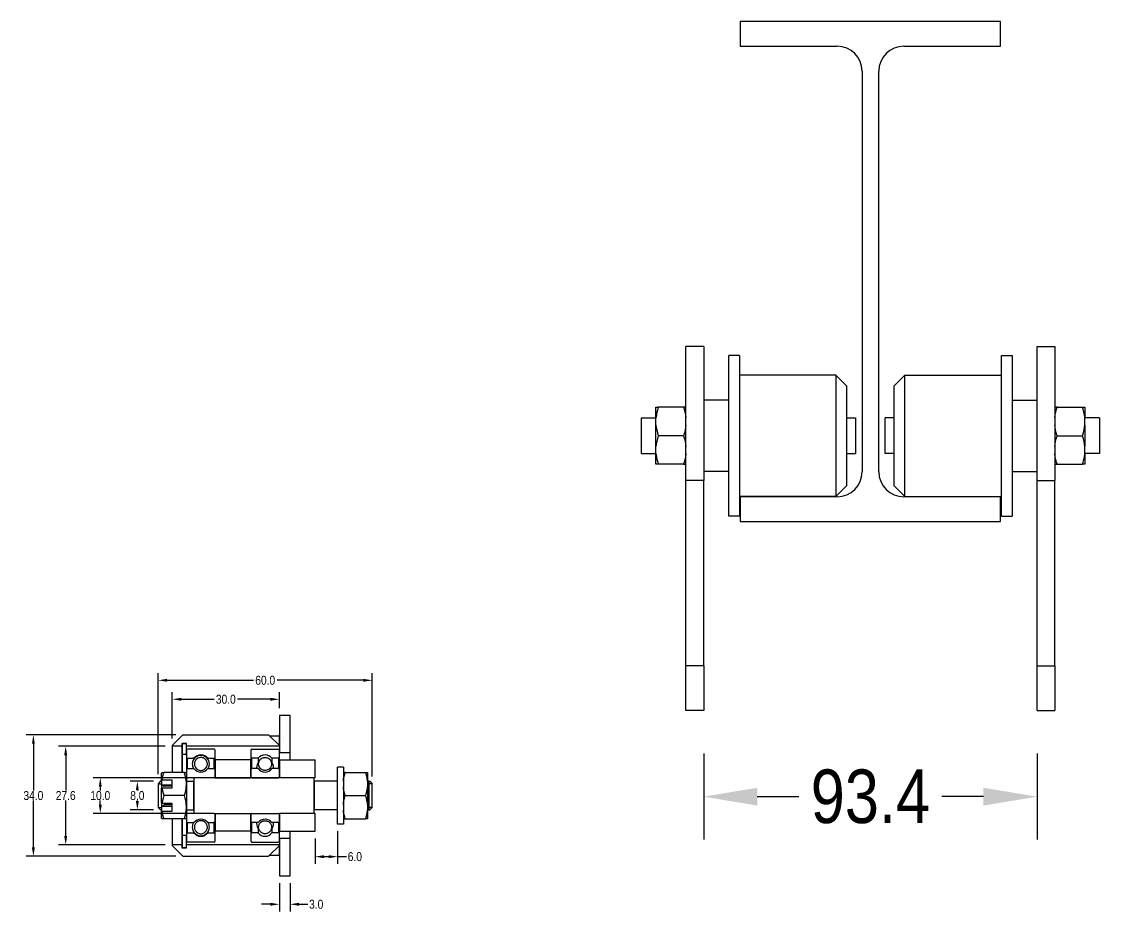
# Model space of a CAD drawing. Extents: x -982 to 1045, y -369 to 496.
# Drawn here: x 284.5 to 586.6, y -9.9 to 239.3 of the extents above; entities that cross this region are included whole.
import ezdxf

# ---------------------------------------------------------------- set-up
doc = ezdxf.new("R2010")
doc.units = 0
doc.layers.get('0').update_dxf_attribs({"linetype": 'CONTINUOUS'})
doc.layers.get('Defpoints').update_dxf_attribs({"linetype": 'CONTINUOUS'})
doc.layers.add('DIMENSION', color=88, linetype='CONTINUOUS')
doc.styles.get("Standard").update_dxf_attribs({"font": 'DejaVuSansCondensed.ttf'})
doc.dimstyles.get("Standard").update_dxf_attribs({"dimscale": 10, "dimtxt": 2.5, "dimasz": 2.5, "dimexe": 2, "dimexo": 2, "dimgap": 0.09, "dimtad": 0, "dimtih": 1, "dimtoh": 1, "dimdec": 1, "dimzin": 0, "dimdsep": 46, "dimtxsty": 'Standard', "dimcen": 1, "dimadec": 0, "dimazin": 0, "dimtfac": 1, "dimtdec": 4, "dimtofl": 0, "dimtmove": 0, "dimatfit": 3, "dimfxl": 1, "dimtolj": 1, "dimtzin": 0, "dimarcsym": 0})

# ---------------------------------------------------------------- blocks, each defined once
blk = doc.blocks.new('*D13')
at = {"layer": 'Defpoints', "color": 0}
for p in [(475.68, 46.31), (569.07, 46.31), (569.07, 22.2)]:
    blk.add_point(p, dxfattribs=at)
at = {"layer": 'DIMENSION', "color": 0, "lineweight": -2}
for p, q in [((475.68, 34.31), (475.68, 10.2)), ((569.07, 34.31), (569.07, 10.2)), ((490.68, 22.2), (502.31, 22.2)), ((554.07, 22.2), (542.44, 22.2))]:
    blk.add_line(p, q, dxfattribs=at)
at = {"layer": 'DIMENSION', "color": 0}
for points in [[(490.68, 24.7), (490.68, 19.7), (475.68, 22.2)], [(554.07, 19.7), (554.07, 24.7), (569.07, 22.2)]]:
    blk.add_solid(points, dxfattribs=at)
at = {"layer": 'DIMENSION', "color": 0, "insert": (522.38, 22.2), "char_height": 15, "attachment_point": 5}
blk.add_mtext('\\A1;93.4', dxfattribs=at)
blk = doc.blocks.new('*D17')
at = {"layer": 'Defpoints', "color": 0}
for p in [(382.79, 54.78), (322.79, 26.5), (382.79, 25.82)]:
    blk.add_point(p, dxfattribs=at)
at = {"layer": 'DIMENSION', "color": 0, "lineweight": -2}
for p, q in [((322.79, 28.5), (322.79, 56.78)), ((325.29, 54.78), (349.48, 54.78)), ((380.29, 54.78), (356.11, 54.78)), ((382.79, 27.82), (382.79, 56.78))]:
    blk.add_line(p, q, dxfattribs=at)
at = {"layer": 'DIMENSION', "color": 0}
for points in [[(325.29, 55.2), (325.29, 54.37), (322.79, 54.78)], [(380.29, 54.37), (380.29, 55.2), (382.79, 54.78)]]:
    blk.add_solid(points, dxfattribs=at)
at = {"layer": 'DIMENSION', "color": 0, "insert": (352.79, 54.78), "char_height": 2.5, "attachment_point": 5}
blk.add_mtext('\\A1;60.0', dxfattribs=at)
blk = doc.blocks.new('*D18')
at = {"layer": 'Defpoints', "color": 0}
for p in [(366.75, 12.5), (373.08, 14.5), (373.08, 5.4)]:
    blk.add_point(p, dxfattribs=at)
at = {"layer": 'DIMENSION', "color": 0, "lineweight": -2}
for p, q in [((373.08, 12.5), (373.08, 3.4)), ((366.75, 10.5), (366.75, 3.4)), ((369.25, 5.4), (370.58, 5.4)), ((373.08, 5.4), (375.58, 5.4))]:
    blk.add_line(p, q, dxfattribs=at)
at = {"layer": 'DIMENSION', "color": 0}
for points in [[(369.25, 5.81), (369.25, 4.98), (366.75, 5.4)], [(370.58, 4.98), (370.58, 5.81), (373.08, 5.4)]]:
    blk.add_solid(points, dxfattribs=at)
at = {"layer": 'DIMENSION', "color": 0, "insert": (377.91, 5.4), "char_height": 2.5, "attachment_point": 5}
blk.add_mtext('\\A1;6.0', dxfattribs=at)
blk = doc.blocks.new('*D19')
at = {"layer": 'Defpoints', "color": 0}
for p in [(323.47, 26.5), (316.96, 18.5), (323.47, 18.5)]:
    blk.add_point(p, dxfattribs=at)
at = {"layer": 'DIMENSION', "color": 0, "lineweight": -2}
for p, q in [((321.47, 26.5), (314.96, 26.5)), ((316.96, 24), (316.96, 23.89)), ((321.47, 18.5), (314.96, 18.5)), ((316.96, 21), (316.96, 21.11))]:
    blk.add_line(p, q, dxfattribs=at)
at = {"layer": 'DIMENSION', "color": 0}
for points in [[(317.37, 24), (316.54, 24), (316.96, 26.5)], [(316.54, 21), (317.37, 21), (316.96, 18.5)]]:
    blk.add_solid(points, dxfattribs=at)
at = {"layer": 'DIMENSION', "color": 0, "insert": (316.96, 22.5), "char_height": 2.5, "attachment_point": 5}
blk.add_mtext('\\A1;8.0', dxfattribs=at)
blk = doc.blocks.new('*D20')
at = {"layer": 'Defpoints', "color": 0}
for p in [(332.79, 27.5), (306.57, 17.5), (332.79, 17.5)]:
    blk.add_point(p, dxfattribs=at)
at = {"layer": 'DIMENSION', "color": 0, "lineweight": -2}
for p, q in [((330.79, 27.5), (304.57, 27.5)), ((306.57, 25), (306.57, 23.89)), ((306.57, 20), (306.57, 21.11)), ((330.79, 17.5), (304.57, 17.5))]:
    blk.add_line(p, q, dxfattribs=at)
at = {"layer": 'DIMENSION', "color": 0}
for points in [[(306.99, 25), (306.16, 25), (306.57, 27.5)], [(306.16, 20), (306.99, 20), (306.57, 17.5)]]:
    blk.add_solid(points, dxfattribs=at)
at = {"layer": 'DIMENSION', "color": 0, "insert": (306.57, 22.5), "char_height": 2.5, "attachment_point": 5}
blk.add_mtext('\\A1;10.0', dxfattribs=at)
blk = doc.blocks.new('*D22')
at = {"layer": 'Defpoints', "color": 0}
for p in [(326.75, 36.3), (296.88, 8.7), (326.75, 8.7)]:
    blk.add_point(p, dxfattribs=at)
at = {"layer": 'DIMENSION', "color": 0, "lineweight": -2}
for p, q in [((324.75, 36.3), (294.88, 36.3)), ((296.88, 33.8), (296.88, 23.89)), ((296.88, 11.2), (296.88, 21.11)), ((324.75, 8.7), (294.88, 8.7))]:
    blk.add_line(p, q, dxfattribs=at)
at = {"layer": 'DIMENSION', "color": 0}
for points in [[(297.3, 33.8), (296.46, 33.8), (296.88, 36.3)], [(296.46, 11.2), (297.3, 11.2), (296.88, 8.7)]]:
    blk.add_solid(points, dxfattribs=at)
at = {"layer": 'DIMENSION', "color": 0, "insert": (296.88, 22.5), "char_height": 2.5, "attachment_point": 5}
blk.add_mtext('\\A1;27.6', dxfattribs=at)
blk = doc.blocks.new('*D23')
at = {"layer": 'Defpoints', "color": 0}
for p in [(329.75, 39.5), (287.82, 5.5), (329.75, 5.5)]:
    blk.add_point(p, dxfattribs=at)
at = {"layer": 'DIMENSION', "color": 0, "lineweight": -2}
for p, q in [((327.75, 39.5), (285.82, 39.5)), ((287.82, 37), (287.82, 23.89)), ((287.82, 8), (287.82, 21.11)), ((327.75, 5.5), (285.82, 5.5))]:
    blk.add_line(p, q, dxfattribs=at)
at = {"layer": 'DIMENSION', "color": 0}
for points in [[(288.24, 37), (287.41, 37), (287.82, 39.5)], [(287.41, 8), (288.24, 8), (287.82, 5.5)]]:
    blk.add_solid(points, dxfattribs=at)
at = {"layer": 'DIMENSION', "color": 0, "insert": (287.82, 22.5), "char_height": 2.5, "attachment_point": 5}
blk.add_mtext('\\A1;34.0', dxfattribs=at)
blk = doc.blocks.new('*D24')
at = {"layer": 'Defpoints', "color": 0}
for p in [(356.75, 49.47), (356.75, 45), (326.75, 36.5)]:
    blk.add_point(p, dxfattribs=at)
at = {"layer": 'DIMENSION', "color": 0, "lineweight": -2}
for p, q in [((326.75, 38.5), (326.75, 51.47)), ((356.75, 47), (356.75, 51.47)), ((329.25, 49.47), (338.44, 49.47)), ((354.25, 49.47), (345.06, 49.47))]:
    blk.add_line(p, q, dxfattribs=at)
at = {"layer": 'DIMENSION', "color": 0}
for points in [[(329.25, 49.89), (329.25, 49.06), (326.75, 49.47)], [(354.25, 49.06), (354.25, 49.89), (356.75, 49.47)]]:
    blk.add_solid(points, dxfattribs=at)
at = {"layer": 'DIMENSION', "color": 0, "insert": (341.75, 49.47), "char_height": 2.5, "attachment_point": 5}
blk.add_mtext('\\A1;30.0', dxfattribs=at)
blk = doc.blocks.new('*D25')
at = {"layer": 'Defpoints', "color": 0}
for p in [(356.75, 0), (359.75, 0), (359.75, -7.94)]:
    blk.add_point(p, dxfattribs=at)
at = {"layer": 'DIMENSION', "color": 0, "lineweight": -2}
for p, q in [((356.75, -2), (356.75, -9.94)), ((359.75, -2), (359.75, -9.94)), ((354.25, -7.94), (351.75, -7.94)), ((362.25, -7.94), (364.75, -7.94))]:
    blk.add_line(p, q, dxfattribs=at)
at = {"layer": 'DIMENSION', "color": 0}
for points in [[(354.25, -8.36), (354.25, -7.52), (356.75, -7.94)], [(362.25, -7.52), (362.25, -8.36), (359.75, -7.94)]]:
    blk.add_solid(points, dxfattribs=at)
at = {"layer": 'DIMENSION', "color": 0, "insert": (367.08, -7.94), "char_height": 2.5, "attachment_point": 5}
blk.add_mtext('\\A1;3.0', dxfattribs=at)

msp = doc.modelspace()

# ---------------------------------------------------------------- linework, layer by layer
at = {"color": 1}
for p, q in [((485.88, 239.27), (485.88, 232.37)), ((558.88, 239.27), (485.88, 239.27)), ((558.88, 232.37), (558.88, 239.27)), ((485.88, 232.37), (513.03, 232.37)), ((531.73, 232.37), (558.88, 232.37)), ((520.03, 225.37), (520.03, 113.17)), ((524.73, 113.17), (524.73, 225.37)), ((470.68, 110.77), (470.68, 148.27)), ((475.68, 148.27), (470.68, 148.27)), ((475.68, 148.27), (475.68, 110.77)), ((569.07, 110.77), (569.07, 148.27)), ((569.07, 148.27), (574.07, 148.27)), ((574.07, 148.27), (574.07, 110.77)), ((482.68, 100.77), (482.68, 145.77)), ((485.68, 145.77), (482.68, 145.77)), ((485.68, 145.77), (485.68, 100.77)), ((559.07, 100.77), (559.07, 145.77)), ((559.07, 145.77), (562.07, 145.77)), ((562.07, 145.77), (562.07, 100.77)), ((512.68, 140.27), (485.68, 140.27)), ((512.68, 140.27), (512.68, 106.27)), ((512.68, 140.27), (515.68, 137.27)), ((532.07, 140.27), (529.07, 137.27)), ((532.07, 106.27), (532.07, 140.27)), ((532.07, 140.27), (559.07, 140.27)), ((515.68, 137.27), (515.68, 109.27)), ((529.07, 109.27), (529.07, 137.27)), ((482.68, 133.27), (475.68, 133.27)), ((562.07, 133.27), (569.07, 133.27)), ((462.28, 131.27), (462.95, 131.27)), ((462.28, 128.25), (462.28, 131.27)), ((462.77, 130.68), (462.55, 129.87)), ((462.95, 131.27), (462.77, 130.68)), ((470.01, 131.27), (462.95, 131.27)), ((470.68, 131.27), (470.01, 131.27)), ((470.01, 131.27), (470.2, 130.68)), ((470.2, 130.68), (470.41, 129.87)), ((574.74, 131.27), (574.07, 131.27)), ((574.34, 129.87), (574.56, 130.68)), ((574.56, 130.68), (574.74, 131.27)), ((574.74, 131.27), (581.8, 131.27)), ((581.8, 131.27), (582.47, 131.27)), ((581.99, 130.68), (581.8, 131.27)), ((582.2, 129.87), (581.99, 130.68)), ((582.47, 131.27), (582.47, 128.25)), ((458.19, 118.27), (458.19, 128.27)), ((458.19, 128.27), (462.28, 128.27)), ((462.3, 128.41), (462.28, 128.25)), ((462.28, 126.28), (462.28, 128.25)), ((462.4, 129.12), (462.3, 128.41)), ((462.55, 129.87), (462.4, 129.12)), ((470.41, 129.87), (470.56, 129.12)), ((470.56, 129.12), (470.66, 128.41)), ((470.66, 128.41), (470.68, 128.25)), ((515.68, 128.27), (518.19, 128.27)), ((518.19, 128.27), (518.19, 118.27)), ((526.56, 118.27), (526.56, 128.27)), ((529.07, 128.27), (526.56, 128.27)), ((574.07, 128.25), (574.09, 128.41)), ((574.09, 128.41), (574.19, 129.12)), ((574.19, 129.12), (574.34, 129.87)), ((582.35, 129.12), (582.2, 129.87)), ((582.46, 128.41), (582.35, 129.12)), ((582.47, 128.25), (582.46, 128.41)), ((586.56, 128.27), (582.47, 128.27)), ((582.47, 126.28), (582.47, 128.25)), ((586.56, 128.27), (586.56, 118.27)), ((462.28, 120.25), (462.28, 126.28)), ((462.28, 126.28), (462.36, 125.65)), ((462.36, 125.65), (462.49, 124.92)), ((462.49, 124.92), (462.69, 124.13)), ((462.69, 124.13), (462.95, 123.27)), ((470.27, 124.13), (470.01, 123.27)), ((470.47, 124.92), (470.27, 124.13)), ((470.6, 125.65), (470.47, 124.92)), ((470.68, 126.28), (470.6, 125.65)), ((574.15, 125.65), (574.07, 126.28)), ((574.28, 124.92), (574.15, 125.65)), ((574.48, 124.13), (574.28, 124.92)), ((574.74, 123.27), (574.48, 124.13)), ((581.8, 123.27), (582.07, 124.13)), ((582.07, 124.13), (582.26, 124.92)), ((582.26, 124.92), (582.39, 125.65)), ((582.39, 125.65), (582.47, 126.28)), ((582.47, 126.28), (582.47, 120.25)), ((462.36, 120.88), (462.28, 120.25)), ((462.49, 121.62), (462.36, 120.88)), ((462.69, 122.41), (462.49, 121.62)), ((462.95, 123.27), (462.69, 122.41)), ((462.95, 123.27), (462.95, 123.27)), ((470.01, 123.27), (462.95, 123.27)), ((470.01, 123.27), (470.01, 123.27)), ((470.01, 123.27), (470.27, 122.41)), ((470.27, 122.41), (470.47, 121.62)), ((470.47, 121.62), (470.6, 120.88)), ((470.6, 120.88), (470.68, 120.25)), ((574.07, 120.25), (574.15, 120.88)), ((574.15, 120.88), (574.28, 121.62)), ((574.28, 121.62), (574.48, 122.41)), ((574.48, 122.41), (574.74, 123.27)), ((574.74, 123.27), (574.74, 123.27)), ((574.74, 123.27), (581.8, 123.27)), ((581.8, 123.27), (581.8, 123.27)), ((582.07, 122.41), (581.8, 123.27)), ((582.26, 121.62), (582.07, 122.41)), ((582.39, 120.88), (582.26, 121.62)), ((582.47, 120.25), (582.39, 120.88)), ((458.19, 118.27), (462.28, 118.27)), ((462.28, 118.28), (462.28, 120.25)), ((462.28, 115.27), (462.28, 118.28)), ((462.28, 118.28), (462.3, 118.12)), ((462.3, 118.12), (462.4, 117.41)), ((470.66, 118.12), (470.56, 117.41)), ((470.68, 118.28), (470.66, 118.12)), ((515.68, 118.27), (518.19, 118.27)), ((529.07, 118.27), (526.56, 118.27)), ((574.09, 118.12), (574.07, 118.28)), ((574.19, 117.41), (574.09, 118.12)), ((582.35, 117.41), (582.46, 118.12)), ((582.46, 118.12), (582.47, 118.28)), ((582.47, 118.28), (582.47, 120.25)), ((582.47, 118.28), (582.47, 115.27)), ((586.56, 118.27), (582.47, 118.27)), ((462.95, 115.27), (462.28, 115.27)), ((462.4, 117.41), (462.55, 116.66)), ((462.55, 116.66), (462.77, 115.85)), ((462.77, 115.85), (462.95, 115.27)), ((470.01, 115.27), (462.95, 115.27)), ((470.01, 115.27), (462.95, 115.27)), ((470.01, 115.27), (462.95, 115.27)), ((470.01, 115.27), (462.95, 115.27)), ((470.2, 115.85), (470.01, 115.27)), ((470.01, 115.27), (470.68, 115.27)), ((470.41, 116.66), (470.2, 115.85)), ((470.56, 117.41), (470.41, 116.66)), ((574.07, 115.27), (574.74, 115.27)), ((574.34, 116.66), (574.19, 117.41)), ((574.56, 115.85), (574.34, 116.66)), ((574.74, 115.27), (574.56, 115.85)), ((574.74, 115.27), (581.8, 115.27)), ((574.74, 115.27), (581.8, 115.27)), ((574.74, 115.27), (581.8, 115.27)), ((574.74, 115.27), (581.8, 115.27)), ((581.8, 115.27), (581.99, 115.85)), ((582.47, 115.27), (581.8, 115.27)), ((581.99, 115.85), (582.2, 116.66)), ((582.2, 116.66), (582.35, 117.41)), ((482.68, 113.27), (475.68, 113.27)), ((562.07, 113.27), (569.07, 113.27)), ((470.68, 58.81), (470.68, 110.77)), ((475.68, 110.77), (470.68, 110.77)), ((475.68, 58.81), (475.68, 110.77)), ((512.68, 106.27), (515.68, 109.27)), ((532.07, 106.27), (529.07, 109.27)), ((569.07, 58.81), (569.07, 110.77)), ((569.07, 110.77), (574.07, 110.77)), ((574.07, 58.81), (574.07, 110.77)), ((512.68, 106.27), (485.68, 106.27)), ((485.88, 106.17), (485.88, 99.27)), ((513.03, 106.17), (485.88, 106.17)), ((558.88, 106.17), (531.73, 106.17)), ((532.07, 106.27), (559.07, 106.27)), ((558.88, 99.27), (558.88, 106.17)), ((485.68, 100.77), (482.68, 100.77)), ((559.07, 100.77), (562.07, 100.77)), ((485.88, 99.27), (558.88, 99.27)), ((470.68, 46.31), (470.68, 58.81)), ((475.68, 58.81), (470.68, 58.81)), ((475.68, 58.81), (475.68, 46.31)), ((569.07, 46.31), (569.07, 58.81)), ((569.07, 58.81), (574.07, 58.81)), ((574.07, 58.81), (574.07, 46.31)), ((475.68, 46.31), (470.68, 46.31)), ((569.07, 46.31), (574.07, 46.31)), ((356.75, 45), (359.75, 45)), ((356.75, 45), (356.75, 34.5)), ((356.75, 45), (359.75, 45)), ((356.75, 45), (359.75, 45)), ((356.75, 45), (356.75, 34.5)), ((356.75, 45), (359.75, 45)), ((359.75, 34.5), (359.75, 45)), ((359.75, 34.5), (359.75, 45)), ((329.75, 39.5), (326.75, 36.5)), ((329.75, 39.5), (326.75, 36.5)), ((329.75, 39.5), (353.75, 39.5)), ((329.75, 39.5), (353.75, 39.5)), ((353.75, 39.5), (356.75, 36.5)), ((353.75, 39.5), (356.75, 36.5)), ((356.75, 36.3), (356.75, 39.5)), ((326.75, 36.5), (326.75, 36.3)), ((326.75, 36.3), (326.75, 29)), ((329.45, 36.3), (326.75, 36.3)), ((329.45, 37.1), (330.75, 37.1)), ((329.45, 37.1), (329.45, 36.3)), ((329.45, 36.3), (329.45, 29)), ((330.75, 37.1), (329.55, 37.1)), ((330.75, 37.1), (329.55, 37.1)), ((329.55, 37.1), (329.55, 34)), ((330.75, 34), (330.75, 37.1)), ((330.75, 36.3), (330.75, 37.1)), ((356.75, 36.3), (330.75, 36.3)), ((354.05, 39.2), (356.75, 39.2)), ((329.55, 34), (329.55, 29)), ((330.75, 34), (329.55, 34)), ((330.75, 35.2), (330.75, 33.17)), ((338.45, 35.5), (331.05, 35.5)), ((338.45, 35.5), (331.05, 35.5)), ((338.75, 33.17), (338.75, 35.2)), ((348.75, 35.2), (348.75, 33.17)), ((349.05, 35.5), (356.45, 35.5)), ((349.05, 35.5), (356.45, 35.5)), ((356.75, 33.17), (356.75, 35.2)), ((359.75, 34.5), (356.75, 34.5)), ((359.75, 34.5), (356.75, 34.5)), ((359.75, 32.5), (359.75, 34.5)), ((359.75, 32.5), (359.75, 34.5)), ((330.75, 33.17), (330.75, 29.83)), ((330.75, 33.17), (330.98, 32.94)), ((330.98, 32.94), (332.83, 32.94)), ((330.98, 30.06), (330.98, 32.94)), ((332.83, 32.8), (332.83, 32.94)), ((332.83, 32.74), (332.83, 32.74)), ((332.94, 31.52), (332.93, 31.36)), ((332.93, 31.36), (332.94, 31.21)), ((332.96, 31.67), (332.94, 31.52)), ((332.94, 31.21), (332.96, 31.05)), ((332.99, 31.84), (332.96, 31.67)), ((332.96, 31.05), (332.99, 30.89)), ((333.05, 32.01), (332.99, 31.84)), ((332.99, 30.89), (333.05, 30.72)), ((333.06, 32.02), (333.05, 32.01)), ((333.05, 30.72), (333.06, 30.7)), ((333.13, 32.2), (333.06, 32.02)), ((333.06, 30.7), (333.13, 30.53)), ((333.23, 32.36), (333.13, 32.2)), ((333.13, 30.53), (333.23, 30.36)), ((333.26, 32.41), (333.23, 32.36)), ((333.23, 30.36), (333.26, 30.32)), ((333.42, 32.6), (333.26, 32.41)), ((333.26, 30.32), (333.42, 30.12)), ((333.46, 32.65), (333.42, 32.6)), ((333.47, 32.66), (333.46, 32.65)), ((333.6, 32.78), (333.47, 32.66)), ((333.62, 32.79), (333.6, 32.78)), ((333.82, 32.93), (333.62, 32.79)), ((333.83, 32.94), (333.82, 32.93)), ((334.06, 33.05), (333.83, 32.94)), ((334.23, 33.11), (334.06, 33.05)), ((334.06, 33.05), (334.06, 33.05)), ((334.28, 33.12), (334.23, 33.11)), ((334.52, 33.17), (334.28, 33.12)), ((334.75, 33.18), (334.52, 33.17)), ((334.99, 33.17), (334.75, 33.18)), ((335.22, 33.12), (334.99, 33.17)), ((335.28, 33.11), (335.22, 33.12)), ((335.44, 33.05), (335.28, 33.11)), ((335.45, 33.05), (335.44, 33.05)), ((335.67, 32.94), (335.45, 33.05)), ((335.69, 32.93), (335.67, 32.94)), ((335.88, 32.79), (335.69, 32.93)), ((335.9, 32.78), (335.88, 32.79)), ((336.04, 32.66), (335.9, 32.78)), ((336.05, 32.65), (336.04, 32.66)), ((336.09, 32.6), (336.05, 32.65)), ((336.25, 32.41), (336.09, 32.6)), ((336.09, 30.12), (336.25, 30.32)), ((336.28, 32.36), (336.25, 32.41)), ((336.25, 30.32), (336.28, 30.36)), ((336.37, 32.2), (336.28, 32.36)), ((336.28, 30.36), (336.37, 30.53)), ((336.45, 32.02), (336.37, 32.2)), ((336.37, 30.53), (336.45, 30.7)), ((336.46, 32.01), (336.45, 32.02)), ((336.45, 30.7), (336.46, 30.72)), ((336.51, 31.84), (336.46, 32.01)), ((336.46, 30.72), (336.51, 30.89)), ((336.55, 31.67), (336.51, 31.84)), ((336.51, 30.89), (336.55, 31.05)), ((336.57, 31.52), (336.55, 31.67)), ((336.55, 31.05), (336.57, 31.21)), ((336.57, 31.36), (336.57, 31.52)), ((336.57, 31.21), (336.57, 31.36)), ((336.67, 32.94), (338.53, 32.94)), ((336.67, 32.8), (336.67, 32.94)), ((338.53, 32.94), (338.75, 33.17)), ((338.53, 30.06), (338.53, 32.94)), ((338.75, 32.5), (338.75, 33.17)), ((338.75, 32.5), (338.75, 27.5)), ((348.75, 32.5), (338.75, 32.5)), ((348.75, 32.5), (338.75, 32.5)), ((348.75, 33.17), (348.75, 32.5)), ((348.98, 32.94), (348.75, 33.17)), ((348.75, 27.5), (348.75, 32.5)), ((350.83, 32.94), (348.98, 32.94)), ((348.98, 32.94), (348.98, 30.06)), ((350.83, 32.94), (350.83, 31.73)), ((350.93, 31.36), (350.94, 31.52)), ((350.94, 31.21), (350.93, 31.36)), ((350.94, 31.52), (350.96, 31.67)), ((350.96, 31.05), (350.94, 31.21)), ((350.96, 31.67), (350.99, 31.84)), ((350.99, 30.89), (350.96, 31.05)), ((350.99, 31.84), (351.05, 32.01)), ((351.05, 30.72), (350.99, 30.89)), ((351.05, 32.01), (351.06, 32.02)), ((351.06, 30.7), (351.05, 30.72)), ((351.06, 32.02), (351.13, 32.2)), ((351.13, 30.53), (351.06, 30.7)), ((351.13, 32.2), (351.23, 32.36)), ((351.23, 30.36), (351.13, 30.53)), ((351.23, 32.36), (351.26, 32.41)), ((351.26, 30.32), (351.23, 30.36)), ((351.26, 32.41), (351.42, 32.6)), ((351.42, 30.12), (351.26, 30.32)), ((351.42, 32.6), (351.46, 32.65)), ((351.46, 32.65), (351.47, 32.66)), ((351.47, 32.66), (351.6, 32.78)), ((351.6, 32.78), (351.62, 32.79)), ((351.62, 32.79), (351.82, 32.93)), ((351.82, 32.93), (351.83, 32.94)), ((351.83, 32.94), (352.06, 33.05)), ((352.06, 33.05), (352.23, 33.11)), ((352.06, 33.05), (352.06, 33.05)), ((352.23, 33.11), (352.28, 33.12)), ((352.28, 33.12), (352.52, 33.17)), ((352.52, 33.17), (352.75, 33.18)), ((352.75, 33.18), (352.99, 33.17)), ((352.99, 33.17), (353.22, 33.12)), ((353.22, 33.12), (353.28, 33.11)), ((353.28, 33.11), (353.44, 33.05)), ((353.44, 33.05), (353.45, 33.05)), ((353.45, 33.05), (353.67, 32.94)), ((353.67, 32.94), (353.69, 32.93)), ((353.69, 32.93), (353.88, 32.79)), ((353.88, 32.79), (353.9, 32.78)), ((353.9, 32.78), (354.04, 32.66)), ((354.04, 32.66), (354.05, 32.65)), ((354.05, 32.65), (354.09, 32.6)), ((354.09, 32.6), (354.25, 32.41)), ((354.25, 30.32), (354.09, 30.12)), ((354.25, 32.41), (354.28, 32.36)), ((354.28, 30.36), (354.25, 30.32)), ((354.28, 32.36), (354.37, 32.2)), ((354.37, 30.53), (354.28, 30.36)), ((354.37, 32.2), (354.45, 32.02)), ((354.45, 30.7), (354.37, 30.53)), ((354.45, 32.02), (354.46, 32.01)), ((354.46, 30.72), (354.45, 30.7)), ((354.46, 32.01), (354.51, 31.84)), ((354.51, 30.89), (354.46, 30.72)), ((354.51, 31.84), (354.55, 31.67)), ((354.55, 31.05), (354.51, 30.89)), ((354.55, 31.67), (354.57, 31.52)), ((354.57, 31.21), (354.55, 31.05)), ((354.57, 31.52), (354.57, 31.36)), ((354.57, 31.36), (354.57, 31.21)), ((354.67, 32.94), (354.67, 31.73)), ((356.53, 32.94), (354.67, 32.94)), ((356.75, 33.17), (356.53, 32.94)), ((356.53, 32.94), (356.53, 30.06)), ((356.75, 32.5), (356.75, 33.17)), ((356.75, 32.5), (356.75, 27.5)), ((356.75, 32.5), (366.75, 32.5)), ((356.75, 32.5), (366.75, 32.5)), ((366.75, 27.5), (366.75, 32.5)), ((373.08, 14.5), (373.08, 30.5)), ((374.68, 30.5), (373.08, 30.5)), ((374.68, 30.5), (374.68, 14.5)), ((323.81, 28.91), (323.75, 28.81)), ((323.75, 26.74), (323.75, 28.81)), ((323.86, 29), (323.81, 28.91)), ((323.86, 29), (324.37, 29)), ((323.92, 27.26), (323.86, 26.83)), ((324.05, 27.87), (323.92, 27.26)), ((324.22, 28.52), (324.05, 27.87)), ((324.37, 29), (324.22, 28.52)), ((330.14, 29), (324.37, 29)), ((330.14, 29), (330.72, 29)), ((330.29, 28.52), (330.14, 29)), ((330.46, 27.87), (330.29, 28.52)), ((330.58, 27.26), (330.46, 27.87)), ((330.67, 26.68), (330.58, 27.26)), ((330.72, 29), (330.75, 28.93)), ((330.75, 29.83), (330.98, 30.06)), ((330.75, 29.83), (330.98, 30.06)), ((330.75, 29.83), (330.75, 27.8)), ((330.75, 28.93), (330.75, 16.07)), ((330.98, 30.06), (332.83, 30.06)), ((330.98, 30.06), (332.83, 30.06)), ((338.45, 27.5), (331.05, 27.5)), ((366.75, 27.5), (332.79, 27.5)), ((366.75, 27.5), (332.79, 27.5)), ((332.79, 27.5), (332.79, 17.5)), ((333.42, 30.12), (333.46, 30.08)), ((333.46, 30.08), (333.47, 30.07)), ((333.47, 30.07), (333.6, 29.95)), ((333.6, 29.95), (333.62, 29.94)), ((333.62, 29.94), (333.82, 29.8)), ((333.82, 29.8), (333.83, 29.79)), ((333.83, 29.79), (334.06, 29.68)), ((334.06, 29.68), (334.06, 29.68)), ((334.06, 29.68), (334.23, 29.62)), ((334.23, 29.62), (334.28, 29.6)), ((334.28, 29.6), (334.52, 29.56)), ((334.52, 29.56), (334.75, 29.54)), ((334.75, 29.54), (334.99, 29.56)), ((334.99, 29.56), (335.22, 29.6)), ((335.22, 29.6), (335.28, 29.62)), ((335.28, 29.62), (335.44, 29.68)), ((335.44, 29.68), (335.45, 29.68)), ((335.45, 29.68), (335.67, 29.79)), ((335.67, 29.79), (335.69, 29.8)), ((335.69, 29.8), (335.88, 29.94)), ((335.88, 29.94), (335.9, 29.95)), ((335.9, 29.95), (336.04, 30.07)), ((336.04, 30.07), (336.05, 30.08)), ((336.05, 30.08), (336.09, 30.12)), ((336.67, 30.06), (338.53, 30.06)), ((336.67, 30.06), (338.53, 30.06)), ((338.53, 30.06), (338.75, 29.83)), ((338.53, 30.06), (338.75, 29.83)), ((338.75, 27.8), (338.75, 29.83)), ((338.75, 27.5), (348.75, 27.5)), ((348.98, 30.06), (348.75, 29.83)), ((348.98, 30.06), (348.75, 29.83)), ((348.75, 29.83), (348.75, 27.8)), ((350.83, 30.06), (348.98, 30.06)), ((350.83, 30.06), (348.98, 30.06)), ((349.05, 27.5), (356.45, 27.5)), ((351.46, 30.08), (351.42, 30.12)), ((351.47, 30.07), (351.46, 30.08)), ((351.6, 29.95), (351.47, 30.07)), ((351.62, 29.94), (351.6, 29.95)), ((351.82, 29.8), (351.62, 29.94)), ((351.83, 29.79), (351.82, 29.8)), ((352.06, 29.68), (351.83, 29.79)), ((352.23, 29.62), (352.06, 29.68)), ((352.06, 29.68), (352.06, 29.68)), ((352.28, 29.6), (352.23, 29.62)), ((352.52, 29.56), (352.28, 29.6)), ((352.75, 29.54), (352.52, 29.56)), ((352.99, 29.56), (352.75, 29.54)), ((353.22, 29.6), (352.99, 29.56)), ((353.28, 29.62), (353.22, 29.6)), ((353.44, 29.68), (353.28, 29.62)), ((353.45, 29.68), (353.44, 29.68)), ((353.67, 29.79), (353.45, 29.68)), ((353.69, 29.8), (353.67, 29.79)), ((353.88, 29.94), (353.69, 29.8)), ((353.9, 29.95), (353.88, 29.94)), ((354.04, 30.07), (353.9, 29.95)), ((354.05, 30.08), (354.04, 30.07)), ((354.09, 30.12), (354.05, 30.08)), ((356.53, 30.06), (354.67, 30.06)), ((356.53, 30.06), (354.67, 30.06)), ((356.75, 29.83), (356.53, 30.06)), ((356.75, 29.83), (356.53, 30.06)), ((356.75, 27.8), (356.75, 29.83)), ((366.75, 27.5), (356.75, 27.5)), ((366.48, 17.5), (366.48, 27.5)), ((375.22, 29), (374.68, 29)), ((374.69, 26.68), (374.77, 27.26)), ((374.77, 27.26), (374.89, 27.87)), ((374.89, 27.87), (375.07, 28.53)), ((375.07, 28.53), (375.22, 29)), ((375.22, 29), (380.93, 29)), ((380.93, 29), (381.48, 29)), ((381.08, 28.53), (380.93, 29)), ((381.26, 27.87), (381.08, 28.53)), ((381.38, 27.26), (381.26, 27.87)), ((381.46, 26.68), (381.38, 27.26)), ((381.48, 29), (381.48, 26.55)), ((323.47, 26.5), (322.79, 25.82)), ((322.79, 25.82), (322.79, 19.18)), ((323.75, 26.5), (323.47, 26.5)), ((323.75, 26.74), (323.81, 26.78)), ((323.75, 26.74), (323.75, 25.48)), ((323.75, 25.48), (324.39, 25.14)), ((323.81, 24.62), (323.75, 24.57)), ((323.75, 20.43), (323.75, 24.57)), ((323.81, 26.78), (323.86, 26.83)), ((323.86, 24.67), (323.81, 24.62)), ((326.75, 26.83), (323.86, 26.83)), ((323.86, 24.67), (326.75, 24.67)), ((323.86, 24.67), (323.89, 24.44)), ((323.89, 24.44), (324, 23.84)), ((324.39, 25.14), (324.43, 25.12)), ((326.75, 25.12), (324.43, 25.12)), ((326.75, 24.67), (326.75, 26.83)), ((330.51, 23.84), (330.62, 24.44)), ((330.62, 24.44), (330.68, 25.01)), ((330.71, 26.12), (330.67, 26.68)), ((330.68, 25.01), (330.72, 25.56)), ((330.72, 25.56), (330.71, 26.12)), ((330.75, 26.5), (332.79, 26.5)), ((332.79, 18.5), (332.79, 26.5)), ((373.08, 26.5), (366.48, 26.5)), ((366.48, 26.5), (366.48, 18.5)), ((374.68, 26.55), (374.69, 26.68)), ((374.74, 24.44), (374.68, 24.95)), ((374.85, 23.84), (374.74, 24.44)), ((381.3, 23.84), (381.41, 24.44)), ((381.41, 24.44), (381.48, 24.95)), ((381.48, 26.55), (381.46, 26.68)), ((381.48, 26.55), (381.48, 24.95)), ((381.79, 26.5), (381.48, 26.5)), ((381.48, 24.95), (381.48, 20.05)), ((381.79, 26.5), (382.12, 26.5)), ((382.12, 26.5), (382.79, 25.82)), ((382.79, 19.18), (382.79, 25.82)), ((324, 21.16), (323.89, 20.56)), ((324, 23.84), (324.16, 23.2)), ((324.16, 21.8), (324, 21.16)), ((324.16, 23.2), (324.37, 22.5)), ((324.37, 22.5), (324.16, 21.8)), ((330.14, 22.5), (324.37, 22.5)), ((330.14, 22.5), (330.35, 23.2)), ((330.35, 21.8), (330.14, 22.5)), ((330.35, 23.2), (330.51, 23.84)), ((330.51, 21.16), (330.35, 21.8)), ((330.62, 20.56), (330.51, 21.16)), ((374.74, 20.56), (374.85, 21.16)), ((375, 23.2), (374.85, 23.84)), ((374.85, 21.16), (375, 21.8)), ((375.22, 22.5), (375, 23.2)), ((375, 21.8), (375.22, 22.5)), ((375.22, 22.5), (380.93, 22.5)), ((375.22, 22.5), (375.22, 22.5)), ((380.93, 22.5), (381.15, 23.2)), ((380.93, 22.5), (380.93, 22.5)), ((381.15, 21.8), (380.93, 22.5)), ((381.15, 23.2), (381.3, 23.84)), ((381.3, 21.16), (381.15, 21.8)), ((381.41, 20.56), (381.3, 21.16)), ((323.47, 18.5), (322.79, 19.18)), ((323.75, 18.5), (323.47, 18.5)), ((323.75, 20.43), (323.81, 20.38)), ((323.75, 19.52), (324.39, 19.86)), ((323.75, 19.52), (323.75, 18.26)), ((323.81, 18.22), (323.75, 18.26)), ((323.75, 16.19), (323.75, 18.26)), ((323.81, 20.38), (323.86, 20.33)), ((323.86, 18.17), (323.81, 18.22)), ((323.89, 20.56), (323.86, 20.33)), ((326.75, 20.33), (323.86, 20.33)), ((323.86, 18.17), (326.75, 18.17)), ((323.86, 18.17), (323.92, 17.74)), ((324.39, 19.86), (324.43, 19.88)), ((326.75, 19.88), (324.43, 19.88)), ((326.75, 18.17), (326.75, 20.33)), ((330.58, 17.74), (330.67, 18.32)), ((330.68, 19.99), (330.62, 20.56)), ((330.67, 18.32), (330.71, 18.88)), ((330.72, 19.44), (330.68, 19.99)), ((330.71, 18.88), (330.72, 19.44)), ((330.75, 18.5), (332.79, 18.5)), ((373.08, 18.5), (366.48, 18.5)), ((374.68, 20.05), (374.74, 20.56)), ((374.69, 18.32), (374.68, 18.45)), ((374.77, 17.74), (374.69, 18.32)), ((381.38, 17.74), (381.46, 18.32)), ((381.48, 20.05), (381.41, 20.56)), ((381.46, 18.32), (381.48, 18.45)), ((381.48, 20.05), (381.48, 18.45)), ((381.79, 18.5), (381.48, 18.5)), ((381.48, 18.45), (381.48, 16)), ((381.79, 18.5), (382.12, 18.5)), ((382.12, 18.5), (382.79, 19.18)), ((323.75, 16.19), (323.81, 16.09)), ((323.81, 16.09), (323.86, 16)), ((324.37, 16), (323.86, 16)), ((323.92, 17.74), (324.05, 17.13)), ((324.05, 17.13), (324.22, 16.48)), ((324.22, 16.48), (324.37, 16)), ((330.14, 16), (324.37, 16)), ((326.75, 16), (326.75, 8.7)), ((329.45, 16), (329.45, 8.7)), ((329.55, 16), (329.55, 11.3)), ((330.14, 16), (330.29, 16.48)), ((330.72, 16), (330.14, 16)), ((330.29, 16.48), (330.46, 17.13)), ((330.46, 17.13), (330.58, 17.74)), ((330.72, 16), (330.75, 16.07)), ((330.75, 17.2), (330.75, 15.17)), ((330.75, 15.73), (330.75, 11.84)), ((330.75, 15.17), (330.98, 14.94)), ((330.75, 15.17), (330.98, 14.94)), ((338.45, 17.5), (331.05, 17.5)), ((333.82, 15.2), (333.62, 15.06)), ((333.83, 15.21), (333.82, 15.2)), ((334.06, 15.32), (333.83, 15.21)), ((334.23, 15.38), (334.06, 15.32)), ((334.06, 15.32), (334.06, 15.32)), ((334.28, 15.4), (334.23, 15.38)), ((334.52, 15.44), (334.28, 15.4)), ((334.75, 15.46), (334.52, 15.44)), ((334.99, 15.44), (334.75, 15.46)), ((335.22, 15.4), (334.99, 15.44)), ((335.28, 15.38), (335.22, 15.4)), ((335.44, 15.32), (335.28, 15.38)), ((335.45, 15.32), (335.44, 15.32)), ((335.67, 15.21), (335.45, 15.32)), ((335.69, 15.2), (335.67, 15.21)), ((335.88, 15.06), (335.69, 15.2)), ((338.53, 14.94), (338.75, 15.17)), ((338.53, 14.94), (338.75, 15.17)), ((338.53, 12.06), (338.53, 15.12)), ((338.75, 17.5), (338.75, 12.5)), ((338.75, 17.5), (348.75, 17.5)), ((338.75, 15.17), (338.75, 17.2)), ((348.75, 12.5), (348.75, 17.5)), ((348.75, 17.2), (348.75, 15.17)), ((348.98, 14.94), (348.75, 15.17)), ((348.98, 14.94), (348.75, 15.17)), ((349.05, 17.5), (356.45, 17.5)), ((351.62, 15.06), (351.82, 15.2)), ((351.82, 15.2), (351.83, 15.21)), ((351.83, 15.21), (352.06, 15.32)), ((352.06, 15.32), (352.23, 15.38)), ((352.06, 15.32), (352.06, 15.32)), ((352.23, 15.38), (352.28, 15.4)), ((352.28, 15.4), (352.52, 15.44)), ((352.52, 15.44), (352.75, 15.46)), ((352.75, 15.46), (352.99, 15.44)), ((352.99, 15.44), (353.22, 15.4)), ((353.22, 15.4), (353.28, 15.38)), ((353.28, 15.38), (353.44, 15.32)), ((353.44, 15.32), (353.45, 15.32)), ((353.45, 15.32), (353.67, 15.21)), ((353.67, 15.21), (353.69, 15.2)), ((353.69, 15.2), (353.88, 15.06)), ((356.75, 15.17), (356.53, 14.94)), ((356.75, 15.17), (356.53, 14.94)), ((356.53, 15.12), (356.53, 12.06)), ((356.75, 17.5), (356.75, 12.5)), ((366.75, 17.5), (356.75, 17.5)), ((356.75, 15.17), (356.75, 17.2)), ((366.75, 12.5), (366.75, 17.5)), ((374.68, 16), (375.22, 16)), ((374.89, 17.13), (374.77, 17.74)), ((375.07, 16.47), (374.89, 17.13)), ((375.22, 16), (375.07, 16.47)), ((375.22, 16), (380.93, 16)), ((380.93, 16), (381.08, 16.47)), ((381.48, 16), (380.93, 16)), ((381.08, 16.47), (381.26, 17.13)), ((381.26, 17.13), (381.38, 17.74)), ((330.98, 14.94), (332.83, 14.94)), ((330.98, 14.94), (332.83, 14.94)), ((330.98, 12.06), (330.98, 14.94)), ((332.83, 12.06), (332.83, 12.2)), ((332.94, 13.79), (332.93, 13.64)), ((332.93, 13.64), (332.94, 13.48)), ((332.96, 13.95), (332.94, 13.79)), ((332.94, 13.48), (332.96, 13.33)), ((332.99, 14.11), (332.96, 13.95)), ((332.96, 13.33), (332.99, 13.16)), ((333.05, 14.28), (332.99, 14.11)), ((332.99, 13.16), (333.05, 12.99)), ((333.06, 14.3), (333.05, 14.28)), ((333.05, 12.99), (333.06, 12.98)), ((333.13, 14.47), (333.06, 14.3)), ((333.06, 12.98), (333.13, 12.8)), ((333.23, 14.64), (333.13, 14.47)), ((333.13, 12.8), (333.23, 12.64)), ((333.26, 14.68), (333.23, 14.64)), ((333.23, 12.64), (333.26, 12.59)), ((333.42, 14.88), (333.26, 14.68)), ((333.26, 12.59), (333.42, 12.4)), ((333.46, 14.92), (333.42, 14.88)), ((333.42, 12.4), (333.46, 12.35)), ((333.47, 14.93), (333.46, 14.92)), ((333.46, 12.35), (333.47, 12.34)), ((333.6, 15.05), (333.47, 14.93)), ((333.47, 12.34), (333.6, 12.22)), ((333.62, 15.06), (333.6, 15.05)), ((333.6, 12.22), (333.62, 12.21)), ((333.62, 12.21), (333.82, 12.07)), ((335.69, 12.07), (335.88, 12.21)), ((335.9, 15.05), (335.88, 15.06)), ((335.88, 12.21), (335.9, 12.22)), ((336.04, 14.93), (335.9, 15.05)), ((335.9, 12.22), (336.04, 12.34)), ((336.05, 14.92), (336.04, 14.93)), ((336.04, 12.34), (336.05, 12.35)), ((336.09, 14.88), (336.05, 14.92)), ((336.05, 12.35), (336.09, 12.4)), ((336.25, 14.68), (336.09, 14.88)), ((336.09, 12.4), (336.25, 12.59)), ((336.28, 14.64), (336.25, 14.68)), ((336.25, 12.59), (336.28, 12.64)), ((336.37, 14.47), (336.28, 14.64)), ((336.28, 12.64), (336.37, 12.8)), ((336.45, 14.3), (336.37, 14.47)), ((336.37, 12.8), (336.45, 12.98)), ((336.46, 14.28), (336.45, 14.3)), ((336.45, 12.98), (336.46, 12.99)), ((336.51, 14.11), (336.46, 14.28)), ((336.46, 12.99), (336.51, 13.16)), ((336.55, 13.95), (336.51, 14.11)), ((336.51, 13.16), (336.55, 13.33)), ((336.57, 13.79), (336.55, 13.95)), ((336.55, 13.33), (336.57, 13.48)), ((336.57, 13.64), (336.57, 13.79)), ((336.57, 13.48), (336.57, 13.64)), ((336.67, 14.94), (338.53, 14.94)), ((336.67, 14.94), (338.53, 14.94)), ((336.67, 12.06), (336.67, 12.2)), ((348.75, 12.5), (338.75, 12.5)), ((348.75, 12.5), (338.75, 12.5)), ((338.75, 11.84), (338.75, 12.5)), ((348.75, 12.5), (348.75, 11.84)), ((350.83, 14.94), (348.98, 14.94)), ((350.83, 14.94), (348.98, 14.94)), ((348.98, 14.94), (348.98, 12.06)), ((350.83, 13.27), (350.83, 12.06)), ((350.93, 13.64), (350.94, 13.79)), ((350.94, 13.48), (350.93, 13.64)), ((350.94, 13.79), (350.96, 13.95)), ((350.96, 13.33), (350.94, 13.48)), ((350.96, 13.95), (350.99, 14.11)), ((350.99, 13.16), (350.96, 13.33)), ((350.99, 14.11), (351.05, 14.28)), ((351.05, 12.99), (350.99, 13.16)), ((351.05, 14.28), (351.06, 14.3)), ((351.06, 12.98), (351.05, 12.99)), ((351.06, 14.3), (351.13, 14.47)), ((351.13, 12.8), (351.06, 12.98)), ((351.13, 14.47), (351.23, 14.64)), ((351.23, 12.64), (351.13, 12.8)), ((351.23, 14.64), (351.26, 14.68)), ((351.26, 12.59), (351.23, 12.64)), ((351.26, 14.68), (351.42, 14.88)), ((351.42, 12.4), (351.26, 12.59)), ((351.42, 14.88), (351.46, 14.92)), ((351.46, 12.35), (351.42, 12.4)), ((351.46, 14.92), (351.47, 14.93)), ((351.47, 12.34), (351.46, 12.35)), ((351.47, 14.93), (351.6, 15.05)), ((351.6, 12.22), (351.47, 12.34)), ((351.6, 15.05), (351.62, 15.06)), ((351.62, 12.21), (351.6, 12.22)), ((351.82, 12.07), (351.62, 12.21)), ((353.88, 12.21), (353.69, 12.07)), ((353.88, 15.06), (353.9, 15.05)), ((353.9, 12.22), (353.88, 12.21)), ((353.9, 15.05), (354.04, 14.93)), ((354.04, 12.34), (353.9, 12.22)), ((354.04, 14.93), (354.05, 14.92)), ((354.05, 12.35), (354.04, 12.34)), ((354.05, 14.92), (354.09, 14.88)), ((354.09, 12.4), (354.05, 12.35)), ((354.09, 14.88), (354.25, 14.68)), ((354.25, 12.59), (354.09, 12.4)), ((354.25, 14.68), (354.28, 14.64)), ((354.28, 12.64), (354.25, 12.59)), ((354.28, 14.64), (354.37, 14.47)), ((354.37, 12.8), (354.28, 12.64)), ((354.37, 14.47), (354.45, 14.3)), ((354.45, 12.98), (354.37, 12.8)), ((354.45, 14.3), (354.46, 14.28)), ((354.46, 12.99), (354.45, 12.98)), ((354.46, 14.28), (354.51, 14.11)), ((354.51, 13.16), (354.46, 12.99)), ((354.51, 14.11), (354.55, 13.95)), ((354.55, 13.33), (354.51, 13.16)), ((354.55, 13.95), (354.57, 13.79)), ((354.57, 13.48), (354.55, 13.33)), ((354.57, 13.79), (354.57, 13.64)), ((354.57, 13.64), (354.57, 13.48)), ((356.53, 14.94), (354.67, 14.94)), ((356.53, 14.94), (354.67, 14.94)), ((354.67, 13.27), (354.67, 12.06)), ((356.75, 12.5), (366.75, 12.5)), ((356.75, 12.5), (366.75, 12.5)), ((356.75, 11.84), (356.75, 12.5)), ((359.75, 10.5), (359.75, 12.5)), ((359.75, 10.5), (359.75, 12.5)), ((374.68, 14.5), (373.08, 14.5)), ((330.75, 11.3), (329.55, 11.3)), ((329.55, 11.3), (329.55, 7.9)), ((330.75, 11.84), (330.98, 12.06)), ((330.75, 11.84), (330.75, 9.8)), ((330.75, 7.9), (330.75, 11.3)), ((330.98, 12.06), (332.83, 12.06)), ((338.45, 9.5), (331.05, 9.5)), ((338.45, 9.5), (331.05, 9.5)), ((333.82, 12.07), (333.83, 12.06)), ((333.83, 12.06), (334.06, 11.95)), ((334.06, 11.95), (334.06, 11.95)), ((334.06, 11.95), (334.23, 11.89)), ((334.23, 11.89), (334.28, 11.88)), ((334.28, 11.88), (334.52, 11.83)), ((334.52, 11.83), (334.75, 11.82)), ((334.75, 11.82), (334.99, 11.83)), ((334.99, 11.83), (335.22, 11.88)), ((335.22, 11.88), (335.28, 11.89)), ((335.28, 11.89), (335.44, 11.95)), ((335.44, 11.95), (335.45, 11.95)), ((335.45, 11.95), (335.67, 12.06)), ((335.67, 12.06), (335.69, 12.07)), ((336.67, 12.06), (338.53, 12.06)), ((338.53, 12.06), (338.75, 11.84)), ((338.75, 9.8), (338.75, 11.84)), ((348.98, 12.06), (348.75, 11.84)), ((348.75, 11.84), (348.75, 9.8)), ((350.83, 12.06), (348.98, 12.06)), ((349.05, 9.5), (356.45, 9.5)), ((349.05, 9.5), (356.45, 9.5)), ((351.83, 12.06), (351.82, 12.07)), ((352.06, 11.95), (351.83, 12.06)), ((352.23, 11.89), (352.06, 11.95)), ((352.06, 11.95), (352.06, 11.95)), ((352.28, 11.88), (352.23, 11.89)), ((352.52, 11.83), (352.28, 11.88)), ((352.75, 11.82), (352.52, 11.83)), ((352.99, 11.83), (352.75, 11.82)), ((353.22, 11.88), (352.99, 11.83)), ((353.28, 11.89), (353.22, 11.88)), ((353.44, 11.95), (353.28, 11.89)), ((353.45, 11.95), (353.44, 11.95)), ((353.67, 12.06), (353.45, 11.95)), ((353.69, 12.07), (353.67, 12.06)), ((356.53, 12.06), (354.67, 12.06)), ((356.75, 11.84), (356.53, 12.06)), ((356.75, 9.8), (356.75, 11.84)), ((356.75, 10.5), (356.75, 0)), ((356.75, 10.5), (356.75, 0)), ((359.75, 10.5), (356.75, 10.5)), ((359.75, 10.5), (356.75, 10.5)), ((359.75, 0), (359.75, 10.5)), ((359.75, 0), (359.75, 10.5)), ((326.75, 8.7), (326.75, 8.5)), ((329.45, 8.7), (326.75, 8.7)), ((329.75, 5.5), (326.75, 8.5)), ((329.75, 5.5), (326.75, 8.5)), ((329.45, 8.7), (329.45, 7.9)), ((329.45, 7.9), (330.75, 7.9)), ((330.75, 7.9), (329.55, 7.9)), ((330.75, 7.9), (329.55, 7.9)), ((356.75, 8.7), (330.75, 8.7)), ((330.75, 7.9), (330.75, 8.7)), ((353.75, 5.5), (356.75, 8.5)), ((353.75, 5.5), (356.75, 8.5)), ((356.75, 5.5), (356.75, 8.7)), ((329.75, 5.5), (353.75, 5.5)), ((329.75, 5.5), (353.75, 5.5)), ((354.05, 5.8), (356.75, 5.8)), ((356.75, 0), (359.75, 0)), ((356.75, 0), (359.75, 0)), ((356.75, 0), (359.75, 0)), ((356.75, 0), (359.75, 0))]:
    msp.add_line(p, q, dxfattribs=at)
at = {"color": 6}
for p, q in [((322.79, 25.82), (323.75, 25.82)), ((323.75, 25.48), (326.75, 25.48)), ((382.79, 25.82), (381.79, 25.82)), ((322.79, 19.18), (323.75, 19.18)), ((323.75, 19.52), (326.75, 19.52)), ((382.79, 19.18), (381.79, 19.18))]:
    msp.add_line(p, q, dxfattribs=at)
at = {"color": 2}
for p, q in [((323.79, 24.61), (323.79, 25.46)), ((381.79, 26.5), (381.79, 18.5)), ((323.79, 19.54), (323.79, 20.39))]:
    msp.add_line(p, q, dxfattribs=at)
at = {"color": 1}
for centre, radius, start, end in [((513.03, 225.37), 7, 0, 90), ((531.73, 225.37), 7, 90, 180), ((513.03, 113.17), 7, 270, 0), ((531.73, 113.17), 7, 180, 270), ((331.05, 35.2), 0.3, 90, 180), ((334.75, 31.36), 2.4, 90, 180), ((334.75, 31.5), 2.4, 36.8699, 143.1301), ((334.75, 31.36), 2.4, 0, 90), ((338.45, 35.2), 0.3, 0, 90), ((349.05, 35.2), 0.3, 90, 180), ((352.75, 31.5), 2.4, 36.8699, 143.1301), ((356.45, 35.2), 0.3, 0, 90), ((334.75, 31.36), 2.4, 180, 212.9127), ((334.75, 31.36), 2.4, 327.0873, 0), ((352.75, 30.29), 2.4, 135.6418, 180), ((352.75, 30.29), 2.4, 180, 185.6008), ((352.75, 30.29), 2.4, 0, 44.3582), ((352.75, 30.29), 2.4, 354.3992, 0), ((331.05, 27.8), 0.3, 180, 270), ((334.75, 31.5), 2.4, 216.8699, 323.1301), ((338.45, 27.8), 0.3, 270, 0), ((349.05, 27.8), 0.3, 180, 270), ((352.75, 31.5), 2.4, 216.8699, 323.1301), ((356.45, 27.8), 0.3, 270, 0), ((331.05, 17.2), 0.3, 90, 180), ((334.75, 16.71), 2.4, 196.875, 196.9288), ((334.75, 13.5), 2.4, 36.8699, 143.1301), ((338.45, 17.2), 0.3, 0, 90), ((349.05, 17.2), 0.3, 90, 180), ((352.75, 13.5), 2.4, 36.8699, 143.1301), ((356.45, 17.2), 0.3, 0, 90), ((334.75, 13.64), 2.4, 147.0873, 180), ((334.75, 13.64), 2.4, 180, 270), ((334.75, 13.64), 2.4, 270, 0), ((334.75, 13.64), 2.4, 0, 32.9127), ((352.75, 14.71), 2.4, 174.3992, 180), ((352.75, 14.71), 2.4, 180, 224.3582), ((352.75, 14.71), 2.4, 315.6418, 0), ((352.75, 14.71), 2.4, 0, 5.6008), ((331.05, 9.8), 0.3, 180, 270), ((334.75, 13.5), 2.4, 216.8699, 323.1301), ((338.45, 9.8), 0.3, 270, 0), ((349.05, 9.8), 0.3, 180, 270), ((352.75, 13.5), 2.4, 216.8699, 323.1301), ((356.45, 9.8), 0.3, 270, 0)]:
    msp.add_arc(centre, radius, start, end, dxfattribs=at)
at = {"layer": 'DIMENSION'}
msp.add_line((357.95, 38.71), (357.95, 38.71), dxfattribs=at)

# ---------------------------------------------------------------- dimensions: what is measured, and where the dimension line sits
for base, p1, p2, override, picture, middle in [((382.79, 54.78), (322.79, 26.5), (382.79, 25.82), {"dimscale": 1}, '*D17', (352.79, 54.78)), ((356.75, 49.47), (326.75, 36.5), (356.75, 45), {"dimscale": 1}, '*D24', (341.75, 49.47)), ((569.07, 22.2), (475.68, 46.31), (569.07, 46.31), {"dimscale": 6}, '*D13', (522.38, 22.2)), ((373.08, 5.4), (366.75, 12.5), (373.08, 14.5), {"dimscale": 1, "dimrnd": 1, "dimdle": 1}, '*D18', (377.91, 5.4)), ((359.75, -7.94), (356.75, 0), (359.75, 0), {"dimscale": 1}, '*D25', (367.08, -7.94))]:
    dim = msp.add_linear_dim(base=base, p1=p1, p2=p2, dimstyle='Standard', override=override, dxfattribs=at)
    dim.commit()
    dim.dimension.update_dxf_attribs({"geometry": picture, "text_midpoint": middle})
for base, p1, p2, picture, middle in [((287.82, 5.5), (329.75, 39.5), (329.75, 5.5), '*D23', (287.82, 22.5)), ((296.88, 8.7), (326.75, 36.3), (326.75, 8.7), '*D22', (296.88, 22.5)), ((306.57, 17.5), (332.79, 27.5), (332.79, 17.5), '*D20', (306.57, 22.5)), ((316.96, 18.5), (323.47, 26.5), (323.47, 18.5), '*D19', (316.96, 22.5))]:
    dim = msp.add_linear_dim(base=base, p1=p1, p2=p2, angle=90, dimstyle='Standard', override={"dimscale": 1}, dxfattribs=at)
    dim.commit()
    dim.dimension.update_dxf_attribs({"geometry": picture, "text_midpoint": middle})

doc.saveas('drawing.dxf')
